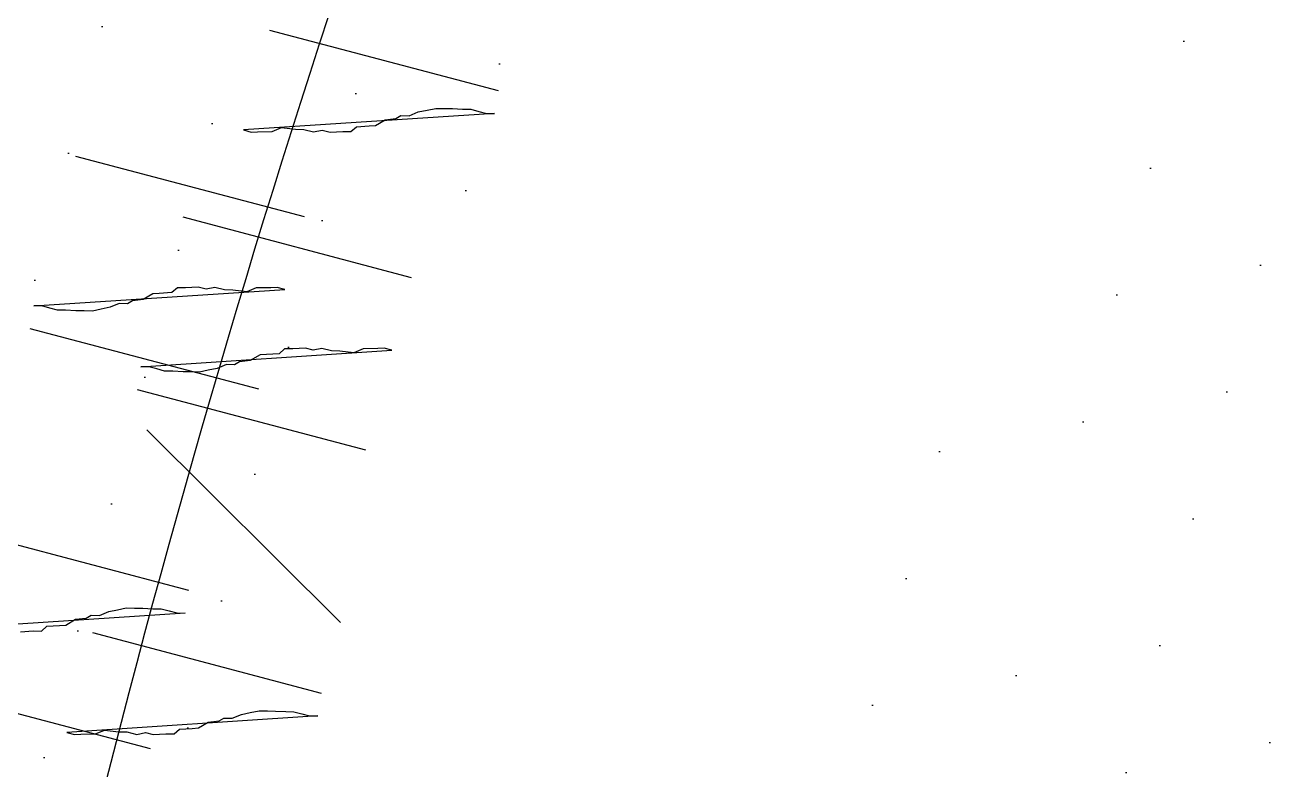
# Model space of a CAD drawing. Extents: x 3694 to 117786, y 20013 to 108631.
# Drawn here: x 68090 to 68197.3, y 31478.9 to 31542.3 of the extents above; entities that cross this region are included whole.
import ezdxf

# ---------------------------------------------------------------- set-up
doc = ezdxf.new("R2010")
doc.units = 0
doc.header["$LTSCALE"] = 1000
doc.header["$MEASUREMENT"] = 0
doc.layers.add('家具', color=253, linetype='Continuous')

msp = doc.modelspace()

# ---------------------------------------------------------------- hatches: boundary and pattern name
at = {"layer": '家具'}
h = msp.add_hatch(dxfattribs=at)
h.set_pattern_fill('DOTS', color=8, scale=335.28, angle=-90, style=0)
h.set_pattern_definition([(270, (40764.087, 11180.682), (-20.955, -10.4775), [0, -20.955])])
edge = h.paths.add_edge_path()
edge.add_spline(control_points=[(67993.17, 30063.85), (67991.35, 30072.91), (67989.56, 30081.94), (67984.13, 30110.34), (67980.69, 30129.63), (67974.75, 30168.04), (67972.3, 30187.08), (67967.7, 30231.65), (67965.82, 30257.25), (67961.07, 30334.96), (67959.04, 30388.06), (67952.13, 30468.76), (67949.19, 30495.82), (67943.11, 30536.43), (67940.81, 30549.98), (67935.52, 30577.05), (67932.52, 30590.64), (67925.16, 30620.11), (67920.73, 30635.84), (67913.02, 30661.97), (67909.81, 30672.52), (67906.63, 30682.96)], knot_values=[0.007594, 0.007594, 0.007594, 0.007594, 1.009332, 1.009332, 3.166904, 3.166904, 5.324476, 5.324476, 8.146714, 8.146714, 13.786985, 13.786985, 16.607121, 16.607121, 18.017189, 18.017189, 19.427256, 19.427256, 21.1184, 21.1184, 22.28816, 22.28816, 22.28816, 22.28816], degree=3, periodic=0)
edge.add_ellipse((69823.21, 31244.76), major_axis=(1412.24, 1412.24), ratio=1, start_angle=138.55715, end_angle=151.33744, ccw=False)
edge.add_ellipse((69823.21, 30996.93), major_axis=(1412.24, 1412.24), ratio=1, start_angle=118.66256, end_angle=131.44285, ccw=False)
edge.add_spline(control_points=[(67906.63, 31558.74), (67909.81, 31569.18), (67913.02, 31579.73), (67920.73, 31605.86), (67925.16, 31621.58), (67932.52, 31651.06), (67935.52, 31664.64), (67940.81, 31691.71), (67943.11, 31705.26), (67949.19, 31745.88), (67952.13, 31772.93), (67957.22, 31832.35), (67959.06, 31864.62), (67960.78, 31896.49)], knot_values=[0.007594, 0.007594, 0.007594, 0.007594, 1.177354, 1.177354, 2.868498, 2.868498, 4.278566, 4.278566, 5.688634, 5.688634, 8.508769, 8.508769, 11.917873, 11.917873, 11.917873, 11.917873], degree=3, periodic=0)
edge.add_ellipse((67966.55, 31918.92), major_axis=(-16.38, 16.38), ratio=1, start_angle=120.5825, end_angle=134.1965)
edge.add_ellipse((68102.12, 32282.88), major_axis=(-290.11, 290.11), ratio=1, start_angle=115.6565, end_angle=125.4571)
edge.add_ellipse((67321.82, 31759.47), major_axis=(510.62, 510.62), ratio=1, start_angle=303.72155, end_angle=324.46982, ccw=False)
edge.add_ellipse((63554.82, 31287.67), major_axis=(3173.05, 3173.05), ratio=1, start_angle=308.35798, end_angle=319.22468, ccw=False)
edge.add_ellipse((67013.87, 30385.32), major_axis=(-756.09, 756.09), ratio=1, start_angle=220.52221, end_angle=246.00697, ccw=False)
edge.add_ellipse((68093.52, 30275.82), major_axis=(20.78, 20.78), ratio=1, start_angle=72.686, end_angle=150.6503)
edge.add_ellipse((68351.8, 30519.22), major_axis=(269.53, 269.53), ratio=1, start_angle=176.2513, end_angle=213.9303)
edge.add_ellipse((68627.27, 30299.27), major_axis=(-269.54, 269.54), ratio=1, start_angle=68.8475, end_angle=70.5636)
edge.add_ellipse((68342.57, 28632.01), major_axis=(1063.44, 1063.44), ratio=1, start_angle=47.25508, end_angle=54.69471)
edge.add_ellipse((68138.88, 29903.69), major_axis=(153.1, 153.1), ratio=1, start_angle=58.2352, end_angle=87.2958)
edge = h.paths.add_edge_path()
edge.add_ellipse((68052.89, 29947.42), major_axis=(-59.62, 59.62), ratio=1, start_angle=82.2821, end_angle=111.8665, ccw=False)
edge.add_ellipse((68101.68, 29975.41), major_axis=(99.2, 99.2), ratio=1, start_angle=154.3192, end_angle=169.3068, ccw=False)
edge.add_ellipse((68226.48, 31486.22), major_axis=(1116.04, 1116.04), ratio=1, start_angle=215.62195, end_angle=236.67588)
edge.add_spline(control_points=[(68545.89, 29940.56), (68546.09, 29938.38), (68546.94, 29928.79), (68547.53, 29918.78), (68548.38, 29909.38)], knot_values=[0, 0, 0, 0, 0.241803, 1.05283, 1.05283, 1.05283, 1.05283], degree=3, periodic=0)
edge.add_ellipse((68586.3, 29912.68), major_axis=(-26.91, 26.91), ratio=1, start_angle=49.7272, end_angle=121.2232)
edge.add_ellipse((68256.11, 33919.22), major_axis=(2868.19, 2868.19), ratio=1, start_angle=221.65955, end_angle=229.54069, ccw=False)
edge = h.paths.add_edge_path()
edge.add_ellipse((68052.89, 32294.28), major_axis=(59.62, 59.62), ratio=1, start_angle=68.1335, end_angle=97.7179, ccw=False)
edge.add_ellipse((68256.11, 28322.47), major_axis=(-2868.19, 2868.19), ratio=1, start_angle=310.4559, end_angle=318.34045, ccw=False)
edge.add_ellipse((68586.47, 32328.98), major_axis=(26.91, 26.91), ratio=1, start_angle=58.6764, end_angle=130.0165)
edge.add_spline(control_points=[(68548.56, 32332.29), (68548.22, 32328.59), (68547.95, 32325.15), (68547.7, 32321.89)], knot_values=[0, 0, 0, 0, 0.318986, 0.318986, 0.318986, 0.318986], degree=3, periodic=0)
edge.add_ellipse((68118.22, 28776.02), major_axis=(-2525.63, 2525.63), ratio=1, start_angle=-51.90623, end_angle=-42.87541)
edge = h.paths.add_edge_path()
edge.add_ellipse((68266.78, 31858.43), major_axis=(221.16, 221.16), ratio=1, start_angle=249.068, end_angle=320.144, ccw=False)
edge.add_ellipse((68176.05, 31598.98), major_axis=(-155.45, 155.45), ratio=1, start_angle=155.1189, end_angle=218.1718, ccw=False)
edge.add_ellipse((68799.5, 31223.88), major_axis=(405.32, 405.32), ratio=1, start_angle=117.88643, end_angle=164.47377)
edge.add_ellipse((68089.49, 30642.74), major_axis=(-258.82, 258.82), ratio=1, start_angle=229.4937, end_angle=279.8017, ccw=False)
edge.add_ellipse((68363.94, 30409.28), major_axis=(196.09, 196.09), ratio=1, start_angle=323.3076, end_angle=385.9615, ccw=False)
edge.add_ellipse((68278.01, 29953.05), major_axis=(-433.68, 433.68), ratio=1, start_angle=250.12182, end_angle=279.01888, ccw=False)
edge.add_ellipse((53145.84, 31069.66), major_axis=(661.59, 15696.88), ratio=1, start_angle=268.699072, end_angle=269.289296, ccw=False)
edge.add_spline(control_points=[(68823.65, 30051.87), (68816.62, 30051.43), (68809.48, 30051.33), (68801.97, 30051.61)], knot_values=[2.29351, 2.29351, 2.29351, 2.29351, 2.979733, 2.979733, 2.979733, 2.979733], degree=3, periodic=0)
edge.add_spline(control_points=[(68801.97, 30051.61), (68797.75, 30051.77), (68786.4, 30052.49), (68770.42, 30054.55), (68774.08, 30068.3), (68770.34, 30072.08), (68767.57, 30073.65)], knot_values=[2.979733, 2.979733, 2.979733, 2.979733, 3.365456, 3.990522, 4.278466, 4.605763, 4.605763, 4.605763, 4.605763], degree=3, periodic=0)
edge.add_spline(control_points=[(68767.57, 30073.65), (68764.78, 30075.24), (68761.2, 30076.38), (68757.62, 30077.53)], knot_values=[4.605763, 4.605763, 4.605763, 4.605763, 4.934211, 4.934211, 4.934211, 4.934211], degree=3, periodic=0)
edge.add_ellipse((68342.57, 28632.01), major_axis=(-1063.44, 1063.44), ratio=1, start_angle=-61.02051, end_angle=-52.79563)
edge.add_ellipse((68413.89, 30391.82), major_axis=(-212.58, 212.58), ratio=1, start_angle=161.1869, end_angle=194.3664)
edge.add_ellipse((68413.79, 30073.2), major_axis=(217.18, 217.18), ratio=1, start_angle=347.5897, end_angle=388.9748)
edge.add_ellipse((68061.76, 30199.82), major_axis=(-331.09, 331.09), ratio=1, start_angle=246.1037, end_angle=272.1536)
edge.add_ellipse((68628.88, 30184.46), major_axis=(-308.61, 308.61), ratio=1, start_angle=-10.2604, end_angle=-2.0534)
edge.add_spline(control_points=[(68331.52, 30503.94), (68322.56, 30496.89), (68300.12, 30479.21), (68309.9, 30542.46), (68286.89, 30577.51), (68259.66, 30637.11), (68292.26, 30702.74), (68273.01, 30784.51), (68257.08, 30871.34), (68197.4, 30907.48), (68188.77, 30963.02), (68155.91, 30951.2), (68154.43, 30968.36), (68153.75, 30977.3)], knot_values=[28.726228, 28.726228, 28.726228, 28.726228, 29.65137, 31.045535, 32.970907, 34.80046, 37.537981, 40.132447, 43.737998, 46.299248, 47.538816, 48.20545, 48.984057, 48.984057, 48.984057, 48.984057], degree=3, periodic=0)
edge.add_ellipse((74440.64, 31139.04), major_axis=(4446.97, 4446.97), ratio=1, start_angle=132.846266, end_angle=136.473696, ccw=False)
edge.add_spline(control_points=[(68156.11, 31375.39), (68157.51, 31389.27), (68160.69, 31413.78), (68204.26, 31444.79), (68224.99, 31513.37), (68260.44, 31577.02), (68249.17, 31648.5), (68285.93, 31671.16), (68318.29, 31758.01), (68318.86, 31736.77)], knot_values=[0, 0, 0, 0, 1.426784, 2.507846, 5.446644, 8.794162, 10.36551, 12.195062, 14.476347, 14.476347, 14.476347, 14.476347], degree=3, periodic=0)
edge.add_ellipse((67925.76, 31991.16), major_axis=(-331.09, 331.09), ratio=1, start_angle=192.0923, end_angle=216.81)
edge.add_ellipse((68240.6, 32193.24), major_axis=(217.18, 217.18), ratio=1, start_angle=253.939, end_angle=295.324)
edge.add_ellipse((68311.9, 31882.7), major_axis=(212.58, 212.58), ratio=1, start_angle=358.5473, end_angle=364.8553)
edge.add_ellipse((68346.1, 33494.6), major_axis=(-983.78, 983.78), ratio=1, start_angle=141.58816, end_angle=151.91197)
edge.add_spline(control_points=[(68750.83, 32163.5), (68756.34, 32165.3), (68761.85, 32167.11), (68764.44, 32170.49)], knot_values=[4.42753, 4.42753, 4.42753, 4.42753, 4.934211, 4.934211, 4.934211, 4.934211], degree=3, periodic=0)
edge.add_ellipse((68272.01, 32290.22), major_axis=(358.34, 358.34), ratio=1, start_angle=262.1836, end_angle=301.3352, ccw=False)
h = msp.add_hatch(dxfattribs=at)
h.set_pattern_fill('DOTS', color=8, scale=178.816, angle=-75.176, style=0)
h.set_pattern_definition([(255.176, (50090.006, 25839.525), (-12.2337153, -2.5426225), [0, -11.176])])
edge = h.paths.add_edge_path(flags=17)
edge.add_ellipse((68104.7, 31730.59), major_axis=(-23.26, 23.26), ratio=1, start_angle=182.6054, end_angle=232.4016)
edge.add_ellipse((68220.59, 31750.41), major_axis=(-59.9, 59.9), ratio=1, start_angle=55.6008, end_angle=99.3416)
edge.add_ellipse((68171.19, 31728.17), major_axis=(32.95, 32.95), ratio=1, start_angle=160.0976, end_angle=225.0171, ccw=False)
edge = h.paths.add_edge_path(flags=17)
edge.add_ellipse((68813.27, 31455.32), major_axis=(-481.37, 481.37), ratio=1, start_angle=25.58827, end_angle=26.32292, ccw=False)
edge.add_ellipse((68226.01, 31678.84), major_axis=(-38.8, 38.8), ratio=1, start_angle=42.1423, end_angle=113.6366)
edge.add_ellipse((68198.76, 31607.61), major_axis=(-15.13, 15.13), ratio=1, start_angle=-64.8218, end_angle=72.1862)
edge.add_ellipse((68255.5, 31647.86), major_axis=(64.2, 64.2), ratio=1, start_angle=118.7109, end_angle=168.4325, ccw=False)
edge = h.paths.add_edge_path()
edge.add_ellipse((68428.08, 31627.53), major_axis=(-242.04, 242.04), ratio=1, start_angle=-26.2846, end_angle=23.3258, ccw=False)
edge.add_spline(control_points=[(68318.25, 31951.72), (68327.61, 31956.05), (68339.53, 31961.56), (68346.39, 31953.92), (68347.65, 31951.95)], knot_values=[0, 0, 0, 0, 1.422385, 1.810205, 1.810205, 1.810205, 1.810205], degree=3, periodic=0)
edge.add_ellipse((68813.27, 31455.32), major_axis=(481.37, 481.37), ratio=1, start_angle=88.15451, end_angle=92.74736)
edge.add_ellipse((68398.78, 31620.82), major_axis=(216.1, 216.1), ratio=1, start_angle=62.0105, end_angle=113.1092)
edge.add_ellipse((68531.03, 31518.74), major_axis=(331.35, 331.35), ratio=1, start_angle=107.547, end_angle=150.4325)
edge.add_ellipse((69065.02, 31231.73), major_axis=(-706.38, 706.38), ratio=1, start_angle=35.64913, end_angle=38.25362)
edge.add_spline(control_points=[(68072.97, 31349.08), (68069.34, 31349.87), (68058.99, 31354.85), (68059.18, 31366.89), (68059.32, 31375.02)], knot_values=[0, 0, 0, 0, 0.581976, 1.791185, 1.791185, 1.791185, 1.791185], degree=3, periodic=0)
edge.add_ellipse((68558.03, 31501.18), major_axis=(363.75, 363.75), ratio=1, start_angle=105.5696, end_angle=149.1958, ccw=False)
edge = h.paths.add_edge_path()
edge.add_spline(control_points=[(68101.16, 31361.95), (68095.62, 31356.17), (68087.91, 31348.14), (68076.09, 31348.4), (68072.97, 31349.08)], knot_values=[1.791185, 1.791185, 1.791185, 1.791185, 3.069002, 3.567392, 3.567392, 3.567392, 3.567392], degree=3, periodic=0)
edge.add_ellipse((69065.02, 31231.73), major_axis=(706.38, 706.38), ratio=1, start_angle=125.64913, end_angle=128.25362, ccw=False)
edge.add_ellipse((67849.02, 31718.01), major_axis=(-281.07, 281.07), ratio=1, start_angle=170.4096, end_angle=214.1078)
edge.add_ellipse((67885.37, 31878.81), major_axis=(-300.8, 300.8), ratio=1, start_angle=191.3182, end_angle=229.6193)
edge.add_ellipse((68813.27, 31455.32), major_axis=(-481.37, 481.37), ratio=1, start_angle=-1.84549, end_angle=2.74736, ccw=False)
edge.add_spline(control_points=[(68347.65, 31951.95), (68349.56, 31948.95), (68353.89, 31937.44), (68354.39, 31927.14), (68354.73, 31920.22)], knot_values=[1.810205, 1.810205, 1.810205, 1.810205, 2.398758, 3.598447, 3.598447, 3.598447, 3.598447], degree=3, periodic=0)
edge.add_ellipse((67966.57, 31900.89), major_axis=(274.82, 274.82), ratio=1, start_angle=273.0275, end_angle=317.8513, ccw=False)
edge.add_ellipse((67951.52, 31626.94), major_axis=(-215.18, 215.18), ratio=1, start_angle=164.4537, end_angle=227.6435, ccw=False)

# ---------------------------------------------------------------- linework, layer by layer
at = {"layer": '家具', "color": 8, "linetype": 'Continuous'}
for p, q in [((68130.29, 31536.73, 0), (68110.83, 31541.89, 0)), ((68130.29, 31536.73, 0), (68110.83, 31541.89, 0)), ((68130.29, 31536.73, 0), (68110.83, 31541.89, 0)), ((68130.29, 31536.73, 0), (68110.83, 31541.89, 0)), ((68122.68, 31534.62, 0), (68123.47, 31534.94, 0)), ((68122.68, 31534.62, 0), (68123.47, 31534.94, 0)), ((68122.68, 31534.62, 0), (68123.47, 31534.94, 0)), ((68122.68, 31534.62, 0), (68123.47, 31534.94, 0)), ((68123.47, 31534.94, 0), (68124.22, 31535.1, 0)), ((68123.47, 31534.94, 0), (68124.22, 31535.1, 0)), ((68123.47, 31534.94, 0), (68124.22, 31535.1, 0)), ((68123.47, 31534.94, 0), (68124.22, 31535.1, 0)), ((68124.22, 31535.1, 0), (68124.97, 31535.25, 0)), ((68124.22, 31535.1, 0), (68124.97, 31535.25, 0)), ((68124.22, 31535.1, 0), (68124.97, 31535.25, 0)), ((68124.22, 31535.1, 0), (68124.97, 31535.25, 0)), ((68124.97, 31535.25, 0), (68125.67, 31535.24, 0)), ((68124.97, 31535.25, 0), (68125.67, 31535.24, 0)), ((68124.97, 31535.25, 0), (68125.67, 31535.24, 0)), ((68124.97, 31535.25, 0), (68125.67, 31535.24, 0)), ((68125.67, 31535.24, 0), (68126.38, 31535.23, 0)), ((68125.67, 31535.24, 0), (68126.38, 31535.23, 0)), ((68125.67, 31535.24, 0), (68126.38, 31535.23, 0)), ((68125.67, 31535.24, 0), (68126.38, 31535.23, 0)), ((68126.38, 31535.23, 0), (68127.24, 31535.18, 0)), ((68126.38, 31535.23, 0), (68127.24, 31535.18, 0)), ((68126.38, 31535.23, 0), (68127.24, 31535.18, 0)), ((68126.38, 31535.23, 0), (68127.24, 31535.18, 0)), ((68127.24, 31535.18, 0), (68127.95, 31535.17, 0)), ((68127.24, 31535.18, 0), (68127.95, 31535.17, 0)), ((68127.24, 31535.18, 0), (68127.95, 31535.17, 0)), ((68127.24, 31535.18, 0), (68127.95, 31535.17, 0)), ((68127.95, 31535.17, 0), (68128.61, 31534.99, 0)), ((68127.95, 31535.17, 0), (68128.61, 31534.99, 0)), ((68127.95, 31535.17, 0), (68128.61, 31534.99, 0)), ((68127.95, 31535.17, 0), (68128.61, 31534.99, 0)), ((68128.61, 31534.99, 0), (68129.27, 31534.82, 0)), ((68128.61, 31534.99, 0), (68129.27, 31534.82, 0)), ((68128.61, 31534.99, 0), (68129.27, 31534.82, 0)), ((68128.61, 31534.99, 0), (68129.27, 31534.82, 0)), ((68129.97, 31534.81, 0), (68108.58, 31533.41, 0)), ((68129.97, 31534.81, 0), (68108.58, 31533.41, 0)), ((68129.97, 31534.81, 0), (68108.58, 31533.41, 0)), ((68129.97, 31534.81, 0), (68108.58, 31533.41, 0)), ((68119.81, 31533.79, 0), (68120.65, 31534.27, 0)), ((68119.81, 31533.79, 0), (68120.65, 31534.27, 0)), ((68119.81, 31533.79, 0), (68120.65, 31534.27, 0)), ((68119.81, 31533.79, 0), (68120.65, 31534.27, 0)), ((68120.65, 31534.27, 0), (68121.56, 31534.39, 0)), ((68120.65, 31534.27, 0), (68121.56, 31534.39, 0)), ((68120.65, 31534.27, 0), (68121.56, 31534.39, 0)), ((68120.65, 31534.27, 0), (68121.56, 31534.39, 0)), ((68121.56, 31534.39, 0), (68121.98, 31534.63, 0)), ((68121.56, 31534.39, 0), (68121.98, 31534.63, 0)), ((68121.56, 31534.39, 0), (68121.98, 31534.63, 0)), ((68121.56, 31534.39, 0), (68121.98, 31534.63, 0)), ((68121.98, 31534.63, 0), (68122.68, 31534.62, 0)), ((68121.98, 31534.63, 0), (68122.68, 31534.62, 0)), ((68121.98, 31534.63, 0), (68122.68, 31534.62, 0)), ((68121.98, 31534.63, 0), (68122.68, 31534.62, 0)), ((68129.27, 31534.82, 0), (68129.97, 31534.81, 0)), ((68129.27, 31534.82, 0), (68129.97, 31534.81, 0)), ((68129.27, 31534.82, 0), (68129.97, 31534.81, 0)), ((68129.27, 31534.82, 0), (68129.97, 31534.81, 0)), ((68108.58, 31533.41, 0), (68109.24, 31533.23, 0)), ((68108.58, 31533.41, 0), (68109.24, 31533.23, 0)), ((68108.58, 31533.41, 0), (68109.24, 31533.23, 0)), ((68108.58, 31533.41, 0), (68109.24, 31533.23, 0)), ((68109.24, 31533.23, 0), (68109.78, 31533.26, 0)), ((68109.24, 31533.23, 0), (68109.78, 31533.26, 0)), ((68109.24, 31533.23, 0), (68109.78, 31533.26, 0)), ((68109.24, 31533.23, 0), (68109.78, 31533.26, 0)), ((68109.78, 31533.26, 0), (68111.02, 31533.29, 0)), ((68109.78, 31533.26, 0), (68111.02, 31533.29, 0)), ((68109.78, 31533.26, 0), (68111.02, 31533.29, 0)), ((68109.78, 31533.26, 0), (68111.02, 31533.29, 0)), ((68111.02, 31533.29, 0), (68111.81, 31533.61, 0)), ((68111.02, 31533.29, 0), (68111.81, 31533.61, 0)), ((68111.02, 31533.29, 0), (68111.81, 31533.61, 0)), ((68111.02, 31533.29, 0), (68111.81, 31533.61, 0)), ((68111.81, 31533.61, 0), (68113.01, 31533.47, 0)), ((68111.81, 31533.61, 0), (68113.01, 31533.47, 0)), ((68111.81, 31533.61, 0), (68113.01, 31533.47, 0)), ((68111.81, 31533.61, 0), (68113.01, 31533.47, 0)), ((68113.01, 31533.47, 0), (68113.72, 31533.46, 0)), ((68113.01, 31533.47, 0), (68113.72, 31533.46, 0)), ((68113.01, 31533.47, 0), (68113.72, 31533.46, 0)), ((68113.01, 31533.47, 0), (68113.72, 31533.46, 0)), ((68113.72, 31533.46, 0), (68114.54, 31533.24, 0)), ((68113.72, 31533.46, 0), (68114.54, 31533.24, 0)), ((68113.72, 31533.46, 0), (68114.54, 31533.24, 0)), ((68113.72, 31533.46, 0), (68114.54, 31533.24, 0)), ((68114.54, 31533.24, 0), (68115.29, 31533.4, 0)), ((68114.54, 31533.24, 0), (68115.29, 31533.4, 0)), ((68114.54, 31533.24, 0), (68115.29, 31533.4, 0)), ((68114.54, 31533.24, 0), (68115.29, 31533.4, 0)), ((68115.29, 31533.4, 0), (68115.95, 31533.22, 0)), ((68115.29, 31533.4, 0), (68115.95, 31533.22, 0)), ((68115.29, 31533.4, 0), (68115.95, 31533.22, 0)), ((68115.29, 31533.4, 0), (68115.95, 31533.22, 0)), ((68115.95, 31533.22, 0), (68117.03, 31533.29, 0)), ((68115.95, 31533.22, 0), (68117.03, 31533.29, 0)), ((68115.95, 31533.22, 0), (68117.03, 31533.29, 0)), ((68115.95, 31533.22, 0), (68117.03, 31533.29, 0)), ((68117.03, 31533.29, 0), (68117.73, 31533.28, 0)), ((68117.03, 31533.29, 0), (68117.73, 31533.28, 0)), ((68117.03, 31533.29, 0), (68117.73, 31533.28, 0)), ((68117.03, 31533.29, 0), (68117.73, 31533.28, 0)), ((68117.73, 31533.28, 0), (68118.19, 31533.69, 0)), ((68117.73, 31533.28, 0), (68118.19, 31533.69, 0)), ((68117.73, 31533.28, 0), (68118.19, 31533.69, 0)), ((68117.73, 31533.28, 0), (68118.19, 31533.69, 0)), ((68118.19, 31533.69, 0), (68119.27, 31533.75, 0)), ((68118.19, 31533.69, 0), (68119.27, 31533.75, 0)), ((68118.19, 31533.69, 0), (68119.27, 31533.75, 0)), ((68118.19, 31533.69, 0), (68119.27, 31533.75, 0)), ((68119.27, 31533.75, 0), (68119.81, 31533.79, 0)), ((68119.27, 31533.75, 0), (68119.81, 31533.79, 0)), ((68119.27, 31533.75, 0), (68119.81, 31533.79, 0)), ((68119.27, 31533.75, 0), (68119.81, 31533.79, 0)), ((68094.28, 31531.19, 0), (68113.74, 31526.04, 0)), ((68094.28, 31531.19, 0), (68113.74, 31526.04, 0)), ((68094.28, 31531.19, 0), (68113.74, 31526.04, 0)), ((68094.28, 31531.19, 0), (68113.74, 31526.04, 0)), ((68103.4, 31526, 0), (68122.86, 31520.85, 0)), ((68103.4, 31526, 0), (68122.86, 31520.85, 0)), ((68103.4, 31526, 0), (68122.86, 31520.85, 0)), ((68103.4, 31526, 0), (68122.86, 31520.85, 0)), ((68102.95, 31519.96, 0), (68102.48, 31519.55, 0)), ((68102.95, 31519.96, 0), (68102.48, 31519.55, 0)), ((68102.95, 31519.96, 0), (68102.48, 31519.55, 0)), ((68102.95, 31519.96, 0), (68102.48, 31519.55, 0)), ((68103.65, 31519.95, 0), (68102.95, 31519.96, 0)), ((68103.65, 31519.95, 0), (68102.95, 31519.96, 0)), ((68103.65, 31519.95, 0), (68102.95, 31519.96, 0)), ((68103.65, 31519.95, 0), (68102.95, 31519.96, 0)), ((68104.73, 31520.01, 0), (68103.65, 31519.95, 0)), ((68104.73, 31520.01, 0), (68103.65, 31519.95, 0)), ((68104.73, 31520.01, 0), (68103.65, 31519.95, 0)), ((68104.73, 31520.01, 0), (68103.65, 31519.95, 0)), ((68105.39, 31519.84, 0), (68104.73, 31520.01, 0)), ((68105.39, 31519.84, 0), (68104.73, 31520.01, 0)), ((68105.39, 31519.84, 0), (68104.73, 31520.01, 0)), ((68105.39, 31519.84, 0), (68104.73, 31520.01, 0)), ((68106.14, 31519.99, 0), (68105.39, 31519.84, 0)), ((68106.14, 31519.99, 0), (68105.39, 31519.84, 0)), ((68106.14, 31519.99, 0), (68105.39, 31519.84, 0)), ((68106.14, 31519.99, 0), (68105.39, 31519.84, 0)), ((68106.96, 31519.78, 0), (68106.14, 31519.99, 0)), ((68106.96, 31519.78, 0), (68106.14, 31519.99, 0)), ((68106.96, 31519.78, 0), (68106.14, 31519.99, 0)), ((68106.96, 31519.78, 0), (68106.14, 31519.99, 0)), ((68109.66, 31519.95, 0), (68108.86, 31519.63, 0)), ((68109.66, 31519.95, 0), (68108.86, 31519.63, 0)), ((68109.66, 31519.95, 0), (68108.86, 31519.63, 0)), ((68109.66, 31519.95, 0), (68108.86, 31519.63, 0)), ((68110.9, 31519.97, 0), (68109.66, 31519.95, 0)), ((68110.9, 31519.97, 0), (68109.66, 31519.95, 0)), ((68110.9, 31519.97, 0), (68109.66, 31519.95, 0)), ((68110.9, 31519.97, 0), (68109.66, 31519.95, 0)), ((68111.44, 31520, 0), (68110.9, 31519.97, 0)), ((68111.44, 31520, 0), (68110.9, 31519.97, 0)), ((68111.44, 31520, 0), (68110.9, 31519.97, 0)), ((68111.44, 31520, 0), (68110.9, 31519.97, 0)), ((68112.1, 31519.83, 0), (68111.44, 31520, 0)), ((68112.1, 31519.83, 0), (68111.44, 31520, 0)), ((68112.1, 31519.83, 0), (68111.44, 31520, 0)), ((68112.1, 31519.83, 0), (68111.44, 31520, 0)), ((68090.71, 31518.43, 0), (68112.1, 31519.83, 0)), ((68090.71, 31518.43, 0), (68112.1, 31519.83, 0)), ((68090.71, 31518.43, 0), (68112.1, 31519.83, 0)), ((68090.71, 31518.43, 0), (68112.1, 31519.83, 0)), ((68099.12, 31518.85, 0), (68098.7, 31518.61, 0)), ((68099.12, 31518.85, 0), (68098.7, 31518.61, 0)), ((68099.12, 31518.85, 0), (68098.7, 31518.61, 0)), ((68099.12, 31518.85, 0), (68098.7, 31518.61, 0)), ((68100.03, 31518.96, 0), (68099.12, 31518.85, 0)), ((68100.03, 31518.96, 0), (68099.12, 31518.85, 0)), ((68100.03, 31518.96, 0), (68099.12, 31518.85, 0)), ((68100.03, 31518.96, 0), (68099.12, 31518.85, 0)), ((68100.87, 31519.45, 0), (68100.03, 31518.96, 0)), ((68100.87, 31519.45, 0), (68100.03, 31518.96, 0)), ((68100.87, 31519.45, 0), (68100.03, 31518.96, 0)), ((68100.87, 31519.45, 0), (68100.03, 31518.96, 0)), ((68101.41, 31519.48, 0), (68100.87, 31519.45, 0)), ((68101.41, 31519.48, 0), (68100.87, 31519.45, 0)), ((68101.41, 31519.48, 0), (68100.87, 31519.45, 0)), ((68101.41, 31519.48, 0), (68100.87, 31519.45, 0)), ((68102.48, 31519.55, 0), (68101.41, 31519.48, 0)), ((68102.48, 31519.55, 0), (68101.41, 31519.48, 0)), ((68102.48, 31519.55, 0), (68101.41, 31519.48, 0)), ((68102.48, 31519.55, 0), (68101.41, 31519.48, 0)), ((68107.66, 31519.77, 0), (68106.96, 31519.78, 0)), ((68107.66, 31519.77, 0), (68106.96, 31519.78, 0)), ((68107.66, 31519.77, 0), (68106.96, 31519.78, 0)), ((68107.66, 31519.77, 0), (68106.96, 31519.78, 0)), ((68108.86, 31519.63, 0), (68107.66, 31519.77, 0)), ((68108.86, 31519.63, 0), (68107.66, 31519.77, 0)), ((68108.86, 31519.63, 0), (68107.66, 31519.77, 0)), ((68108.86, 31519.63, 0), (68107.66, 31519.77, 0)), ((68091.41, 31518.42, 0), (68090.71, 31518.43, 0)), ((68091.41, 31518.42, 0), (68090.71, 31518.43, 0)), ((68091.41, 31518.42, 0), (68090.71, 31518.43, 0)), ((68091.41, 31518.42, 0), (68090.71, 31518.43, 0)), ((68092.07, 31518.24, 0), (68091.41, 31518.42, 0)), ((68092.07, 31518.24, 0), (68091.41, 31518.42, 0)), ((68092.07, 31518.24, 0), (68091.41, 31518.42, 0)), ((68092.07, 31518.24, 0), (68091.41, 31518.42, 0)), ((68092.73, 31518.07, 0), (68092.07, 31518.24, 0)), ((68092.73, 31518.07, 0), (68092.07, 31518.24, 0)), ((68092.73, 31518.07, 0), (68092.07, 31518.24, 0)), ((68092.73, 31518.07, 0), (68092.07, 31518.24, 0)), ((68093.43, 31518.06, 0), (68092.73, 31518.07, 0)), ((68093.43, 31518.06, 0), (68092.73, 31518.07, 0)), ((68093.43, 31518.06, 0), (68092.73, 31518.07, 0)), ((68093.43, 31518.06, 0), (68092.73, 31518.07, 0)), ((68094.3, 31518, 0), (68093.43, 31518.06, 0)), ((68094.3, 31518, 0), (68093.43, 31518.06, 0)), ((68094.3, 31518, 0), (68093.43, 31518.06, 0)), ((68094.3, 31518, 0), (68093.43, 31518.06, 0)), ((68095.01, 31517.99, 0), (68094.3, 31518, 0)), ((68095.01, 31517.99, 0), (68094.3, 31518, 0)), ((68095.01, 31517.99, 0), (68094.3, 31518, 0)), ((68095.01, 31517.99, 0), (68094.3, 31518, 0)), ((68095.71, 31517.98, 0), (68095.01, 31517.99, 0)), ((68095.71, 31517.98, 0), (68095.01, 31517.99, 0)), ((68095.71, 31517.98, 0), (68095.01, 31517.99, 0)), ((68095.71, 31517.98, 0), (68095.01, 31517.99, 0)), ((68096.46, 31518.14, 0), (68095.71, 31517.98, 0)), ((68096.46, 31518.14, 0), (68095.71, 31517.98, 0)), ((68096.46, 31518.14, 0), (68095.71, 31517.98, 0)), ((68096.46, 31518.14, 0), (68095.71, 31517.98, 0)), ((68097.21, 31518.3, 0), (68096.46, 31518.14, 0)), ((68097.21, 31518.3, 0), (68096.46, 31518.14, 0)), ((68097.21, 31518.3, 0), (68096.46, 31518.14, 0)), ((68097.21, 31518.3, 0), (68096.46, 31518.14, 0)), ((68098, 31518.62, 0), (68097.21, 31518.3, 0)), ((68098, 31518.62, 0), (68097.21, 31518.3, 0)), ((68098, 31518.62, 0), (68097.21, 31518.3, 0)), ((68098, 31518.62, 0), (68097.21, 31518.3, 0)), ((68098.7, 31518.61, 0), (68098, 31518.62, 0)), ((68098.7, 31518.61, 0), (68098, 31518.62, 0)), ((68098.7, 31518.61, 0), (68098, 31518.62, 0)), ((68098.7, 31518.61, 0), (68098, 31518.62, 0)), ((68090.39, 31516.5, 0), (68109.85, 31511.35, 0)), ((68090.39, 31516.5, 0), (68109.85, 31511.35, 0)), ((68090.39, 31516.5, 0), (68109.85, 31511.35, 0)), ((68090.39, 31516.5, 0), (68109.85, 31511.35, 0)), ((68099.83, 31513.23, 0), (68121.22, 31514.64, 0)), ((68099.83, 31513.23, 0), (68121.22, 31514.64, 0)), ((68099.83, 31513.23, 0), (68121.22, 31514.64, 0)), ((68099.83, 31513.23, 0), (68121.22, 31514.64, 0)), ((68112.07, 31514.76, 0), (68111.61, 31514.35, 0)), ((68112.07, 31514.76, 0), (68111.61, 31514.35, 0)), ((68112.07, 31514.76, 0), (68111.61, 31514.35, 0)), ((68112.07, 31514.76, 0), (68111.61, 31514.35, 0)), ((68112.77, 31514.75, 0), (68112.07, 31514.76, 0)), ((68112.77, 31514.75, 0), (68112.07, 31514.76, 0)), ((68112.77, 31514.75, 0), (68112.07, 31514.76, 0)), ((68112.77, 31514.75, 0), (68112.07, 31514.76, 0)), ((68113.85, 31514.82, 0), (68112.77, 31514.75, 0)), ((68113.85, 31514.82, 0), (68112.77, 31514.75, 0)), ((68113.85, 31514.82, 0), (68112.77, 31514.75, 0)), ((68113.85, 31514.82, 0), (68112.77, 31514.75, 0)), ((68114.51, 31514.65, 0), (68113.85, 31514.82, 0)), ((68114.51, 31514.65, 0), (68113.85, 31514.82, 0)), ((68114.51, 31514.65, 0), (68113.85, 31514.82, 0)), ((68114.51, 31514.65, 0), (68113.85, 31514.82, 0)), ((68115.26, 31514.8, 0), (68114.51, 31514.65, 0)), ((68115.26, 31514.8, 0), (68114.51, 31514.65, 0)), ((68115.26, 31514.8, 0), (68114.51, 31514.65, 0)), ((68115.26, 31514.8, 0), (68114.51, 31514.65, 0)), ((68116.08, 31514.58, 0), (68115.26, 31514.8, 0)), ((68116.08, 31514.58, 0), (68115.26, 31514.8, 0)), ((68116.08, 31514.58, 0), (68115.26, 31514.8, 0)), ((68116.08, 31514.58, 0), (68115.26, 31514.8, 0)), ((68116.79, 31514.57, 0), (68116.08, 31514.58, 0)), ((68116.79, 31514.57, 0), (68116.08, 31514.58, 0)), ((68116.79, 31514.57, 0), (68116.08, 31514.58, 0)), ((68116.79, 31514.57, 0), (68116.08, 31514.58, 0)), ((68117.99, 31514.43, 0), (68116.79, 31514.57, 0)), ((68117.99, 31514.43, 0), (68116.79, 31514.57, 0)), ((68117.99, 31514.43, 0), (68116.79, 31514.57, 0)), ((68117.99, 31514.43, 0), (68116.79, 31514.57, 0)), ((68118.78, 31514.75, 0), (68117.99, 31514.43, 0)), ((68118.78, 31514.75, 0), (68117.99, 31514.43, 0)), ((68118.78, 31514.75, 0), (68117.99, 31514.43, 0)), ((68118.78, 31514.75, 0), (68117.99, 31514.43, 0)), ((68120.02, 31514.78, 0), (68118.78, 31514.75, 0)), ((68120.02, 31514.78, 0), (68118.78, 31514.75, 0)), ((68120.02, 31514.78, 0), (68118.78, 31514.75, 0)), ((68120.02, 31514.78, 0), (68118.78, 31514.75, 0)), ((68120.56, 31514.81, 0), (68120.02, 31514.78, 0)), ((68120.56, 31514.81, 0), (68120.02, 31514.78, 0)), ((68120.56, 31514.81, 0), (68120.02, 31514.78, 0)), ((68120.56, 31514.81, 0), (68120.02, 31514.78, 0)), ((68121.22, 31514.64, 0), (68120.56, 31514.81, 0)), ((68121.22, 31514.64, 0), (68120.56, 31514.81, 0)), ((68121.22, 31514.64, 0), (68120.56, 31514.81, 0)), ((68121.22, 31514.64, 0), (68120.56, 31514.81, 0)), ((68107.12, 31513.42, 0), (68106.33, 31513.1, 0)), ((68107.12, 31513.42, 0), (68106.33, 31513.1, 0)), ((68107.12, 31513.42, 0), (68106.33, 31513.1, 0)), ((68107.12, 31513.42, 0), (68106.33, 31513.1, 0)), ((68107.82, 31513.41, 0), (68107.12, 31513.42, 0)), ((68107.82, 31513.41, 0), (68107.12, 31513.42, 0)), ((68107.82, 31513.41, 0), (68107.12, 31513.42, 0)), ((68107.82, 31513.41, 0), (68107.12, 31513.42, 0)), ((68108.24, 31513.65, 0), (68107.82, 31513.41, 0)), ((68108.24, 31513.65, 0), (68107.82, 31513.41, 0)), ((68108.24, 31513.65, 0), (68107.82, 31513.41, 0)), ((68108.24, 31513.65, 0), (68107.82, 31513.41, 0)), ((68109.16, 31513.77, 0), (68108.24, 31513.65, 0)), ((68109.16, 31513.77, 0), (68108.24, 31513.65, 0)), ((68109.16, 31513.77, 0), (68108.24, 31513.65, 0)), ((68109.16, 31513.77, 0), (68108.24, 31513.65, 0)), ((68109.99, 31514.25, 0), (68109.16, 31513.77, 0)), ((68109.99, 31514.25, 0), (68109.16, 31513.77, 0)), ((68109.99, 31514.25, 0), (68109.16, 31513.77, 0)), ((68109.99, 31514.25, 0), (68109.16, 31513.77, 0)), ((68110.53, 31514.29, 0), (68109.99, 31514.25, 0)), ((68110.53, 31514.29, 0), (68109.99, 31514.25, 0)), ((68110.53, 31514.29, 0), (68109.99, 31514.25, 0)), ((68110.53, 31514.29, 0), (68109.99, 31514.25, 0)), ((68111.61, 31514.35, 0), (68110.53, 31514.29, 0)), ((68111.61, 31514.35, 0), (68110.53, 31514.29, 0)), ((68111.61, 31514.35, 0), (68110.53, 31514.29, 0)), ((68111.61, 31514.35, 0), (68110.53, 31514.29, 0)), ((68100.53, 31513.22, 0), (68099.83, 31513.23, 0)), ((68100.53, 31513.22, 0), (68099.83, 31513.23, 0)), ((68100.53, 31513.22, 0), (68099.83, 31513.23, 0)), ((68100.53, 31513.22, 0), (68099.83, 31513.23, 0)), ((68101.19, 31513.05, 0), (68100.53, 31513.22, 0)), ((68101.19, 31513.05, 0), (68100.53, 31513.22, 0)), ((68101.19, 31513.05, 0), (68100.53, 31513.22, 0)), ((68101.19, 31513.05, 0), (68100.53, 31513.22, 0)), ((68101.85, 31512.87, 0), (68101.19, 31513.05, 0)), ((68101.85, 31512.87, 0), (68101.19, 31513.05, 0)), ((68101.85, 31512.87, 0), (68101.19, 31513.05, 0)), ((68101.85, 31512.87, 0), (68101.19, 31513.05, 0)), ((68102.56, 31512.86, 0), (68101.85, 31512.87, 0)), ((68102.56, 31512.86, 0), (68101.85, 31512.87, 0)), ((68102.56, 31512.86, 0), (68101.85, 31512.87, 0)), ((68102.56, 31512.86, 0), (68101.85, 31512.87, 0)), ((68103.43, 31512.81, 0), (68102.56, 31512.86, 0)), ((68103.43, 31512.81, 0), (68102.56, 31512.86, 0)), ((68103.43, 31512.81, 0), (68102.56, 31512.86, 0)), ((68103.43, 31512.81, 0), (68102.56, 31512.86, 0)), ((68104.13, 31512.8, 0), (68103.43, 31512.81, 0)), ((68104.13, 31512.8, 0), (68103.43, 31512.81, 0)), ((68104.13, 31512.8, 0), (68103.43, 31512.81, 0)), ((68104.13, 31512.8, 0), (68103.43, 31512.81, 0)), ((68104.83, 31512.79, 0), (68104.13, 31512.8, 0)), ((68104.83, 31512.79, 0), (68104.13, 31512.8, 0)), ((68104.83, 31512.79, 0), (68104.13, 31512.8, 0)), ((68104.83, 31512.79, 0), (68104.13, 31512.8, 0)), ((68105.58, 31512.95, 0), (68104.83, 31512.79, 0)), ((68105.58, 31512.95, 0), (68104.83, 31512.79, 0)), ((68105.58, 31512.95, 0), (68104.83, 31512.79, 0)), ((68105.58, 31512.95, 0), (68104.83, 31512.79, 0)), ((68106.33, 31513.1, 0), (68105.58, 31512.95, 0)), ((68106.33, 31513.1, 0), (68105.58, 31512.95, 0)), ((68106.33, 31513.1, 0), (68105.58, 31512.95, 0)), ((68106.33, 31513.1, 0), (68105.58, 31512.95, 0)), ((68099.51, 31511.31, 0), (68118.98, 31506.16, 0)), ((68099.51, 31511.31, 0), (68118.98, 31506.16, 0)), ((68099.51, 31511.31, 0), (68118.98, 31506.16, 0)), ((68099.51, 31511.31, 0), (68118.98, 31506.16, 0)), ((68116.83, 31491.46, 0), (68100.34, 31507.85, 0)), ((68116.83, 31491.46, 0), (68100.34, 31507.85, 0)), ((68116.83, 31491.46, 0), (68100.34, 31507.85, 0)), ((68116.83, 31491.46, 0), (68100.34, 31507.85, 0)), ((68103.92, 31494.18, 0), (68084.45, 31499.33, 0)), ((68103.92, 31494.18, 0), (68084.45, 31499.33, 0)), ((68103.92, 31494.18, 0), (68084.45, 31499.33, 0)), ((68103.92, 31494.18, 0), (68084.45, 31499.33, 0)), ((68103.6, 31492.25, 0), (68082.21, 31490.85, 0)), ((68103.6, 31492.25, 0), (68082.21, 31490.85, 0)), ((68103.6, 31492.25, 0), (68082.21, 31490.85, 0)), ((68103.6, 31492.25, 0), (68082.21, 31490.85, 0)), ((68095.19, 31491.83, 0), (68095.6, 31492.07, 0)), ((68095.19, 31491.83, 0), (68095.6, 31492.07, 0)), ((68095.19, 31491.83, 0), (68095.6, 31492.07, 0)), ((68095.19, 31491.83, 0), (68095.6, 31492.07, 0)), ((68095.6, 31492.07, 0), (68096.31, 31492.06, 0)), ((68095.6, 31492.07, 0), (68096.31, 31492.06, 0)), ((68095.6, 31492.07, 0), (68096.31, 31492.06, 0)), ((68095.6, 31492.07, 0), (68096.31, 31492.06, 0)), ((68096.31, 31492.06, 0), (68097.1, 31492.38, 0)), ((68096.31, 31492.06, 0), (68097.1, 31492.38, 0)), ((68096.31, 31492.06, 0), (68097.1, 31492.38, 0)), ((68096.31, 31492.06, 0), (68097.1, 31492.38, 0)), ((68097.1, 31492.38, 0), (68097.85, 31492.54, 0)), ((68097.1, 31492.38, 0), (68097.85, 31492.54, 0)), ((68097.1, 31492.38, 0), (68097.85, 31492.54, 0)), ((68097.1, 31492.38, 0), (68097.85, 31492.54, 0)), ((68097.85, 31492.54, 0), (68098.59, 31492.69, 0)), ((68097.85, 31492.54, 0), (68098.59, 31492.69, 0)), ((68097.85, 31492.54, 0), (68098.59, 31492.69, 0)), ((68097.85, 31492.54, 0), (68098.59, 31492.69, 0)), ((68098.59, 31492.69, 0), (68099.3, 31492.68, 0)), ((68098.59, 31492.69, 0), (68099.3, 31492.68, 0)), ((68098.59, 31492.69, 0), (68099.3, 31492.68, 0)), ((68098.59, 31492.69, 0), (68099.3, 31492.68, 0)), ((68099.3, 31492.68, 0), (68100, 31492.67, 0)), ((68099.3, 31492.68, 0), (68100, 31492.67, 0)), ((68099.3, 31492.68, 0), (68100, 31492.67, 0)), ((68099.3, 31492.68, 0), (68100, 31492.67, 0)), ((68100, 31492.67, 0), (68100.87, 31492.62, 0)), ((68100, 31492.67, 0), (68100.87, 31492.62, 0)), ((68100, 31492.67, 0), (68100.87, 31492.62, 0)), ((68100, 31492.67, 0), (68100.87, 31492.62, 0)), ((68100.87, 31492.62, 0), (68101.58, 31492.61, 0)), ((68100.87, 31492.62, 0), (68101.58, 31492.61, 0)), ((68100.87, 31492.62, 0), (68101.58, 31492.61, 0)), ((68100.87, 31492.62, 0), (68101.58, 31492.61, 0)), ((68101.58, 31492.61, 0), (68102.24, 31492.43, 0)), ((68101.58, 31492.61, 0), (68102.24, 31492.43, 0)), ((68101.58, 31492.61, 0), (68102.24, 31492.43, 0)), ((68101.58, 31492.61, 0), (68102.24, 31492.43, 0)), ((68102.24, 31492.43, 0), (68102.9, 31492.26, 0)), ((68102.24, 31492.43, 0), (68102.9, 31492.26, 0)), ((68102.24, 31492.43, 0), (68102.9, 31492.26, 0)), ((68102.24, 31492.43, 0), (68102.9, 31492.26, 0)), ((68102.9, 31492.26, 0), (68103.6, 31492.25, 0)), ((68102.9, 31492.26, 0), (68103.6, 31492.25, 0)), ((68102.9, 31492.26, 0), (68103.6, 31492.25, 0)), ((68102.9, 31492.26, 0), (68103.6, 31492.25, 0)), ((68091.36, 31490.72, 0), (68091.82, 31491.13, 0)), ((68091.36, 31490.72, 0), (68091.82, 31491.13, 0)), ((68091.36, 31490.72, 0), (68091.82, 31491.13, 0)), ((68091.36, 31490.72, 0), (68091.82, 31491.13, 0)), ((68091.82, 31491.13, 0), (68092.9, 31491.2, 0)), ((68091.82, 31491.13, 0), (68092.9, 31491.2, 0)), ((68091.82, 31491.13, 0), (68092.9, 31491.2, 0)), ((68091.82, 31491.13, 0), (68092.9, 31491.2, 0)), ((68092.9, 31491.2, 0), (68093.44, 31491.23, 0)), ((68092.9, 31491.2, 0), (68093.44, 31491.23, 0)), ((68092.9, 31491.2, 0), (68093.44, 31491.23, 0)), ((68092.9, 31491.2, 0), (68093.44, 31491.23, 0)), ((68093.44, 31491.23, 0), (68094.27, 31491.72, 0)), ((68093.44, 31491.23, 0), (68094.27, 31491.72, 0)), ((68093.44, 31491.23, 0), (68094.27, 31491.72, 0)), ((68093.44, 31491.23, 0), (68094.27, 31491.72, 0)), ((68094.27, 31491.72, 0), (68095.19, 31491.83, 0)), ((68094.27, 31491.72, 0), (68095.19, 31491.83, 0)), ((68094.27, 31491.72, 0), (68095.19, 31491.83, 0)), ((68094.27, 31491.72, 0), (68095.19, 31491.83, 0)), ((68089.58, 31490.66, 0), (68090.66, 31490.73, 0)), ((68089.58, 31490.66, 0), (68090.66, 31490.73, 0)), ((68089.58, 31490.66, 0), (68090.66, 31490.73, 0)), ((68089.58, 31490.66, 0), (68090.66, 31490.73, 0)), ((68090.66, 31490.73, 0), (68091.36, 31490.72, 0)), ((68090.66, 31490.73, 0), (68091.36, 31490.72, 0)), ((68090.66, 31490.73, 0), (68091.36, 31490.72, 0)), ((68090.66, 31490.73, 0), (68091.36, 31490.72, 0)), ((68115.22, 31485.41, 0), (68095.76, 31490.56, 0)), ((68115.22, 31485.41, 0), (68095.76, 31490.56, 0)), ((68115.22, 31485.41, 0), (68095.76, 31490.56, 0)), ((68115.22, 31485.41, 0), (68095.76, 31490.56, 0)), ((68081.18, 31485.86, 0), (68100.64, 31480.71, 0)), ((68081.18, 31485.86, 0), (68100.64, 31480.71, 0)), ((68081.18, 31485.86, 0), (68100.64, 31480.71, 0)), ((68081.18, 31485.86, 0), (68100.64, 31480.71, 0)), ((68114.91, 31483.49, 0), (68093.52, 31482.09, 0)), ((68114.91, 31483.49, 0), (68093.52, 31482.09, 0)), ((68114.91, 31483.49, 0), (68093.52, 31482.09, 0)), ((68114.91, 31483.49, 0), (68093.52, 31482.09, 0)), ((68107.62, 31483.3, 0), (68108.41, 31483.62, 0)), ((68107.62, 31483.3, 0), (68108.41, 31483.62, 0)), ((68107.62, 31483.3, 0), (68108.41, 31483.62, 0)), ((68107.62, 31483.3, 0), (68108.41, 31483.62, 0)), ((68108.41, 31483.62, 0), (68109.16, 31483.77, 0)), ((68108.41, 31483.62, 0), (68109.16, 31483.77, 0)), ((68108.41, 31483.62, 0), (68109.16, 31483.77, 0)), ((68108.41, 31483.62, 0), (68109.16, 31483.77, 0)), ((68109.16, 31483.77, 0), (68109.9, 31483.93, 0)), ((68109.16, 31483.77, 0), (68109.9, 31483.93, 0)), ((68109.16, 31483.77, 0), (68109.9, 31483.93, 0)), ((68109.16, 31483.77, 0), (68109.9, 31483.93, 0)), ((68109.9, 31483.93, 0), (68110.61, 31483.92, 0)), ((68109.9, 31483.93, 0), (68110.61, 31483.92, 0)), ((68109.9, 31483.93, 0), (68110.61, 31483.92, 0)), ((68109.9, 31483.93, 0), (68110.61, 31483.92, 0)), ((68110.61, 31483.92, 0), (68111.31, 31483.91, 0)), ((68110.61, 31483.92, 0), (68111.31, 31483.91, 0)), ((68110.61, 31483.92, 0), (68111.31, 31483.91, 0)), ((68110.61, 31483.92, 0), (68111.31, 31483.91, 0)), ((68111.31, 31483.91, 0), (68112.18, 31483.86, 0)), ((68111.31, 31483.91, 0), (68112.18, 31483.86, 0)), ((68111.31, 31483.91, 0), (68112.18, 31483.86, 0)), ((68111.31, 31483.91, 0), (68112.18, 31483.86, 0)), ((68112.18, 31483.86, 0), (68112.88, 31483.85, 0)), ((68112.18, 31483.86, 0), (68112.88, 31483.85, 0)), ((68112.18, 31483.86, 0), (68112.88, 31483.85, 0)), ((68112.18, 31483.86, 0), (68112.88, 31483.85, 0)), ((68112.88, 31483.85, 0), (68113.54, 31483.67, 0)), ((68112.88, 31483.85, 0), (68113.54, 31483.67, 0)), ((68112.88, 31483.85, 0), (68113.54, 31483.67, 0)), ((68112.88, 31483.85, 0), (68113.54, 31483.67, 0)), ((68113.54, 31483.67, 0), (68114.21, 31483.5, 0)), ((68113.54, 31483.67, 0), (68114.21, 31483.5, 0)), ((68113.54, 31483.67, 0), (68114.21, 31483.5, 0)), ((68113.54, 31483.67, 0), (68114.21, 31483.5, 0)), ((68114.21, 31483.5, 0), (68114.91, 31483.49, 0)), ((68114.21, 31483.5, 0), (68114.91, 31483.49, 0)), ((68114.21, 31483.5, 0), (68114.91, 31483.49, 0)), ((68114.21, 31483.5, 0), (68114.91, 31483.49, 0)), ((68102.67, 31481.96, 0), (68103.13, 31482.37, 0)), ((68102.67, 31481.96, 0), (68103.13, 31482.37, 0)), ((68102.67, 31481.96, 0), (68103.13, 31482.37, 0)), ((68102.67, 31481.96, 0), (68103.13, 31482.37, 0)), ((68103.13, 31482.37, 0), (68104.21, 31482.43, 0)), ((68103.13, 31482.37, 0), (68104.21, 31482.43, 0)), ((68103.13, 31482.37, 0), (68104.21, 31482.43, 0)), ((68103.13, 31482.37, 0), (68104.21, 31482.43, 0)), ((68104.21, 31482.43, 0), (68104.75, 31482.47, 0)), ((68104.21, 31482.43, 0), (68104.75, 31482.47, 0)), ((68104.21, 31482.43, 0), (68104.75, 31482.47, 0)), ((68104.21, 31482.43, 0), (68104.75, 31482.47, 0)), ((68104.75, 31482.47, 0), (68105.58, 31482.95, 0)), ((68104.75, 31482.47, 0), (68105.58, 31482.95, 0)), ((68104.75, 31482.47, 0), (68105.58, 31482.95, 0)), ((68104.75, 31482.47, 0), (68105.58, 31482.95, 0)), ((68105.58, 31482.95, 0), (68106.5, 31483.07, 0)), ((68105.58, 31482.95, 0), (68106.5, 31483.07, 0)), ((68105.58, 31482.95, 0), (68106.5, 31483.07, 0)), ((68105.58, 31482.95, 0), (68106.5, 31483.07, 0)), ((68106.5, 31483.07, 0), (68106.91, 31483.31, 0)), ((68106.5, 31483.07, 0), (68106.91, 31483.31, 0)), ((68106.5, 31483.07, 0), (68106.91, 31483.31, 0)), ((68106.5, 31483.07, 0), (68106.91, 31483.31, 0)), ((68106.91, 31483.31, 0), (68107.62, 31483.3, 0)), ((68106.91, 31483.31, 0), (68107.62, 31483.3, 0)), ((68106.91, 31483.31, 0), (68107.62, 31483.3, 0)), ((68106.91, 31483.31, 0), (68107.62, 31483.3, 0)), ((68093.52, 31482.09, 0), (68094.18, 31481.91, 0)), ((68093.52, 31482.09, 0), (68094.18, 31481.91, 0)), ((68093.52, 31482.09, 0), (68094.18, 31481.91, 0)), ((68093.52, 31482.09, 0), (68094.18, 31481.91, 0)), ((68094.18, 31481.91, 0), (68094.72, 31481.94, 0)), ((68094.18, 31481.91, 0), (68094.72, 31481.94, 0)), ((68094.18, 31481.91, 0), (68094.72, 31481.94, 0)), ((68094.18, 31481.91, 0), (68094.72, 31481.94, 0)), ((68094.72, 31481.94, 0), (68095.96, 31481.97, 0)), ((68094.72, 31481.94, 0), (68095.96, 31481.97, 0)), ((68094.72, 31481.94, 0), (68095.96, 31481.97, 0)), ((68094.72, 31481.94, 0), (68095.96, 31481.97, 0)), ((68095.96, 31481.97, 0), (68096.75, 31482.29, 0)), ((68095.96, 31481.97, 0), (68096.75, 31482.29, 0)), ((68095.96, 31481.97, 0), (68096.75, 31482.29, 0)), ((68095.96, 31481.97, 0), (68096.75, 31482.29, 0)), ((68096.75, 31482.29, 0), (68097.95, 31482.15, 0)), ((68096.75, 31482.29, 0), (68097.95, 31482.15, 0)), ((68096.75, 31482.29, 0), (68097.95, 31482.15, 0)), ((68096.75, 31482.29, 0), (68097.95, 31482.15, 0)), ((68097.95, 31482.15, 0), (68098.65, 31482.14, 0)), ((68097.95, 31482.15, 0), (68098.65, 31482.14, 0)), ((68097.95, 31482.15, 0), (68098.65, 31482.14, 0)), ((68097.95, 31482.15, 0), (68098.65, 31482.14, 0)), ((68098.65, 31482.14, 0), (68099.48, 31481.92, 0)), ((68098.65, 31482.14, 0), (68099.48, 31481.92, 0)), ((68098.65, 31482.14, 0), (68099.48, 31481.92, 0)), ((68098.65, 31482.14, 0), (68099.48, 31481.92, 0)), ((68099.48, 31481.92, 0), (68100.23, 31482.08, 0)), ((68099.48, 31481.92, 0), (68100.23, 31482.08, 0)), ((68099.48, 31481.92, 0), (68100.23, 31482.08, 0)), ((68099.48, 31481.92, 0), (68100.23, 31482.08, 0)), ((68100.23, 31482.08, 0), (68100.89, 31481.9, 0)), ((68100.23, 31482.08, 0), (68100.89, 31481.9, 0)), ((68100.23, 31482.08, 0), (68100.89, 31481.9, 0)), ((68100.23, 31482.08, 0), (68100.89, 31481.9, 0)), ((68100.89, 31481.9, 0), (68101.97, 31481.97, 0)), ((68100.89, 31481.9, 0), (68101.97, 31481.97, 0)), ((68100.89, 31481.9, 0), (68101.97, 31481.97, 0)), ((68100.89, 31481.9, 0), (68101.97, 31481.97, 0)), ((68101.97, 31481.97, 0), (68102.67, 31481.96, 0)), ((68101.97, 31481.97, 0), (68102.67, 31481.96, 0)), ((68101.97, 31481.97, 0), (68102.67, 31481.96, 0)), ((68101.97, 31481.97, 0), (68102.67, 31481.96, 0))]:
    msp.add_line(p, q, dxfattribs=at)
at = {"layer": '家具'}
for centre, radius, start, end in [((68558.03, 31501.18, 0), 514.43, 150.5696, 194.1958), ((69065.02, 31231.73, 0), 998.97, 154.01448, 173.25362), ((67951.52, 31626.94, 0), 304.32, 299.4537, 2.6435)]:
    msp.add_arc(centre, radius, start, end, dxfattribs=at)

doc.saveas('drawing.dxf')
